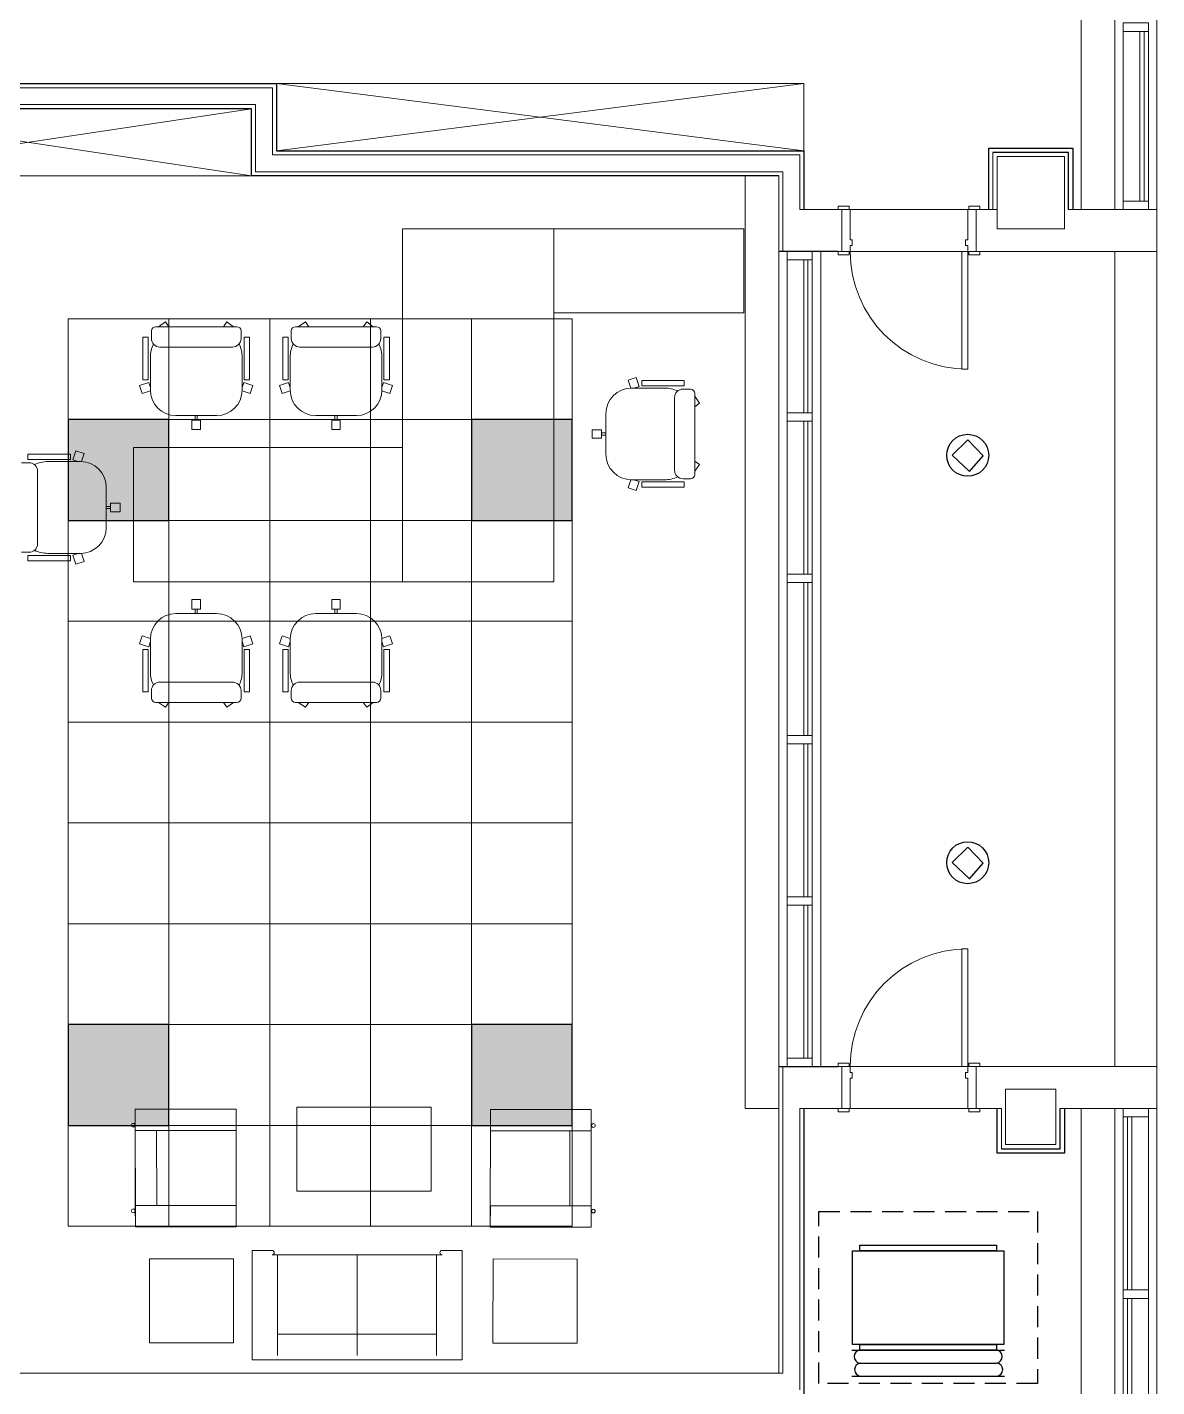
# Model space of a CAD drawing. Header units: millimetres. Extents: x 1722 to 7525, y 2254 to 6279.
# Drawn here: x 6853 to 7525, y 3124 to 3933 of the extents above; entities that cross this region are included whole.
import ezdxf

# ---------------------------------------------------------------- set-up
doc = ezdxf.new("R2010")
doc.units = ezdxf.units.MM
doc.linetypes.add('DASHED2', pattern=[0.375, 0.25, -0.125])
for name, color, linetype in [('-LIGHT', 6, 'Continuous'), ('-SYM', 4, 'Continuous'), ('M-DUCTS', 4, 'Continuous'), ('M-UP', 3, 'Continuous')]:
    doc.layers.add(name, color=color, linetype=linetype)
for name, color, linetype, lineweight in [('A-CLNG', 13, 'Continuous', 9), ('A-CLNG-PATT', 13, 'Continuous', 9), ('A-DOOR', 31, 'Continuous', 9), ('A-DOOR-FRAM', 31, 'Continuous', 18), ('A-GLAZ-CURT', 52, 'Continuous', 9), ('A-GLAZ-CWMG', 51, 'Continuous', 9), ('A-WALL', 113, 'Continuous', 9), ('A-WALL-FNSH', 113, 'Continuous', 30), ('I-FURN', 30, 'Continuous', 9), ('S-COLS', 52, 'Continuous', 9)]:
    doc.layers.add(name, color=color, linetype=linetype, lineweight=lineweight)

# ---------------------------------------------------------------- blocks, each defined once
blk = doc.blocks.new('za-EX-trass door-single panel - 80x210-5157806-08-Fourth Floor Level__18_90')
at = {"layer": 'A-DOOR'}
for p, q in [((-0.42135, 0.148175), (-0.35635, 0.148175)), ((-0.42135, 0.128175), (-0.42135, 0.148175)), ((-0.35635, 0.128175), (-0.42135, 0.128175)), ((-0.35635, 0.148175), (-0.35635, 0.128175)), ((0.35635, 0.148175), (0.42135, 0.148175)), ((0.35635, 0.128175), (0.35635, 0.148175)), ((0.42135, 0.128175), (0.35635, 0.128175)), ((0.42135, 0.148175), (0.42135, 0.128175)), ((-0.42135, -0.121825), (-0.35635, -0.121825)), ((-0.42135, -0.141825), (-0.42135, -0.121825)), ((-0.35635, -0.141825), (-0.42135, -0.141825)), ((-0.35635, -0.121825), (-0.35635, -0.141825)), ((0.315, -0.121825), (0.35, -0.121825)), ((0.315, -0.821825), (0.315, -0.121825)), ((0.35, -0.121825), (0.35, -0.821825)), ((0.35635, -0.121825), (0.42135, -0.121825)), ((0.35635, -0.141825), (0.35635, -0.121825)), ((0.42135, -0.141825), (0.35635, -0.141825)), ((0.42135, -0.121825), (0.42135, -0.141825)), ((0.35, -0.821825), (0.315, -0.821825))]:
    blk.add_line(p, q, dxfattribs=at)
blk.add_arc((0.35, -0.121825), 0.7, 180, 270, dxfattribs=at)
at = {"layer": 'A-DOOR-FRAM'}
for p, q in [((-0.4, 0.128175), (-0.35, 0.128175)), ((-0.4, -0.121825), (-0.4, 0.128175)), ((-0.35, 0.128175), (-0.35, -0.0519)), ((0.35, 0.128175), (0.4, 0.128175)), ((0.35, -0.0519), (0.35, 0.128175)), ((0.4, 0.128175), (0.4, -0.121825)), ((-0.35, -0.0519), (-0.3373, -0.0519)), ((-0.3373, -0.0519), (-0.3373, -0.086825)), ((0.3373, -0.0519), (0.35, -0.0519)), ((0.3373, -0.086825), (0.3373, -0.0519)), ((-0.35, -0.121825), (-0.4, -0.121825)), ((-0.35, -0.086825), (-0.35, -0.121825)), ((-0.3373, -0.086825), (-0.35, -0.086825)), ((0.35, -0.086825), (0.3373, -0.086825)), ((0.35, -0.121825), (0.35, -0.086825)), ((0.4, -0.121825), (0.35, -0.121825))]:
    blk.add_line(p, q, dxfattribs=at)
blk = doc.blocks.new('za-Column bi Cover - se6_300b_330amm-4961029-08-Fourth Floor Level__18_90')
at = {"layer": 'S-COLS', "lineweight": 15}
for p, q in [((-0.15, 0.165), (0.15, 0.165)), ((-0.15, -0.165), (-0.15, 0.165)), ((0.15, 0.165), (0.15, -0.165)), ((0.15, -0.165), (-0.15, -0.165))]:
    blk.add_line(p, q, dxfattribs=at)
blk = doc.blocks.new('za-Column bi Cover - se5_400b_430amm-4961025-08-Fourth Floor Level__18_90')
at = {"layer": 'S-COLS', "lineweight": 15}
for p, q in [((-0.2, 0.215), (0.2, 0.215)), ((-0.2, -0.215), (-0.2, 0.215)), ((0.2, 0.215), (0.2, -0.215)), ((0.2, -0.215), (-0.2, -0.215))]:
    blk.add_line(p, q, dxfattribs=at)
blk = doc.blocks.new('System Panel - Glazed-4624688-08-Fourth Floor Level__18_90')
at = {"layer": 'A-GLAZ-CURT'}
for p, q in [((-0.505, -0.0495), (-0.505, -0.0245)), ((-0.505, -0.0245), (0.505, -0.0245)), ((0.505, -0.0495), (-0.505, -0.0495)), ((0.505, -0.0245), (0.505, -0.0495))]:
    blk.add_line(p, q, dxfattribs=at)
blk = doc.blocks.new('Rectangular Mullion - 50mm x 150mm-4624681-08-Fourth Floor Level__18_90')
at = {"layer": 'A-GLAZ-CWMG'}
for p, q in [((36.5757, -1.6418), (36.5757, -0.6318)), ((36.7257, -1.6418), (36.7257, -0.6318))]:
    blk.add_line(p, q, dxfattribs=at)
blk = doc.blocks.new('Rectangular Mullion - 50mm x 150mm-4624689-08-Fourth Floor Level__18_90')
at = {"layer": 'A-GLAZ-CWMG'}
for p, q in [((-0.05, 0.075), (0, 0.075)), ((-0.05, -0.075), (-0.05, 0.075)), ((0, 0.075), (0, -0.075)), ((0, -0.075), (-0.05, -0.075))]:
    blk.add_line(p, q, dxfattribs=at)
blk = doc.blocks.new('Rectangular Mullion - 50mm x 150mm-4624683-08-Fourth Floor Level__18_90')
at = {"layer": 'A-GLAZ-CWMG'}
for p, q in [((0.025, 0.075), (-0.025, 0.075)), ((-0.025, 0.075), (-0.025, -0.075)), ((0.025, -0.075), (0.025, 0.075)), ((-0.025, -0.075), (0.025, -0.075))]:
    blk.add_line(p, q, dxfattribs=at)
blk = doc.blocks.new('System Panel - Glazed-4624786-08-Fourth Floor Level__18_90')
at = {"layer": 'A-GLAZ-CURT'}
for p, q in [((-0.515, -0.0495), (-0.515, -0.0245)), ((-0.515, -0.0245), (0.515, -0.0245)), ((0.515, -0.0495), (-0.515, -0.0495)), ((0.515, -0.0245), (0.515, -0.0495))]:
    blk.add_line(p, q, dxfattribs=at)
blk = doc.blocks.new('Rectangular Mullion - 50mm x 150mm-4624780-08-Fourth Floor Level__18_90')
at = {"layer": 'A-GLAZ-CWMG'}
for p, q in [((36.5757, -7.0918), (36.5757, -8.1218)), ((36.7257, -7.0918), (36.7257, -8.1218))]:
    blk.add_line(p, q, dxfattribs=at)
blk = doc.blocks.new('Rectangular Mullion - 50mm x 150mm-4624781-08-Fourth Floor Level__18_90')
at = {"layer": 'A-GLAZ-CWMG'}
for p, q in [((36.5757, -8.1718), (36.5757, -9.2018)), ((36.7257, -8.1718), (36.7257, -9.2018))]:
    blk.add_line(p, q, dxfattribs=at)
blk = doc.blocks.new('za-EX-trass door-single panel - 80x210-5058907-08-Fourth Floor Level__18_90')
at = {"layer": 'A-DOOR'}
for p, q in [((0.35, 0.821825), (0.315, 0.821825)), ((0.315, 0.821825), (0.315, 0.121825)), ((0.35, 0.121825), (0.35, 0.821825)), ((-0.35635, 0.141825), (-0.42135, 0.141825)), ((-0.42135, 0.141825), (-0.42135, 0.121825)), ((-0.42135, 0.121825), (-0.35635, 0.121825)), ((-0.35635, 0.121825), (-0.35635, 0.141825)), ((0.315, 0.121825), (0.35, 0.121825)), ((0.42135, 0.141825), (0.35635, 0.141825)), ((0.35635, 0.141825), (0.35635, 0.121825)), ((0.35635, 0.121825), (0.42135, 0.121825)), ((0.42135, 0.121825), (0.42135, 0.141825)), ((-0.35635, -0.128175), (-0.42135, -0.128175)), ((-0.42135, -0.128175), (-0.42135, -0.148175)), ((-0.42135, -0.148175), (-0.35635, -0.148175)), ((-0.35635, -0.148175), (-0.35635, -0.128175)), ((0.42135, -0.128175), (0.35635, -0.128175)), ((0.35635, -0.128175), (0.35635, -0.148175)), ((0.35635, -0.148175), (0.42135, -0.148175)), ((0.42135, -0.148175), (0.42135, -0.128175))]:
    blk.add_line(p, q, dxfattribs=at)
blk.add_arc((0.35, 0.121825), 0.7, 90, 180, dxfattribs=at)
at = {"layer": 'A-DOOR-FRAM'}
for p, q in [((-0.35, 0.121825), (-0.4, 0.121825)), ((-0.4, 0.121825), (-0.4, -0.128175)), ((-0.35, 0.086825), (-0.35, 0.121825)), ((-0.3373, 0.086825), (-0.35, 0.086825)), ((-0.3373, 0.0519), (-0.3373, 0.086825)), ((0.35, 0.086825), (0.3373, 0.086825)), ((0.3373, 0.086825), (0.3373, 0.0519)), ((0.35, 0.121825), (0.35, 0.086825)), ((0.4, 0.121825), (0.35, 0.121825)), ((0.4, -0.128175), (0.4, 0.121825)), ((-0.35, -0.128175), (-0.35, 0.0519)), ((-0.35, 0.0519), (-0.3373, 0.0519)), ((0.3373, 0.0519), (0.35, 0.0519)), ((0.35, 0.0519), (0.35, -0.128175)), ((-0.4, -0.128175), (-0.35, -0.128175)), ((0.35, -0.128175), (0.4, -0.128175))]:
    blk.add_line(p, q, dxfattribs=at)
blk = doc.blocks.new('System Panel - Glazed-4712711-08-Fourth Floor Level__18_90')
at = {"layer": 'A-GLAZ-CURT'}
for p, q in [((-0.455, 0.0245), (-0.455, 0.0495)), ((-0.455, 0.0495), (0.455, 0.0495)), ((0.455, 0.0245), (-0.455, 0.0245)), ((0.455, 0.0495), (0.455, 0.0245))]:
    blk.add_line(p, q, dxfattribs=at)
blk = doc.blocks.new('Rectangular Mullion - 50mm x 150mm-4712559-08-Fourth Floor Level__18_90')
at = {"layer": 'A-GLAZ-CWMG'}
for p, q in [((-15.6743, -6.7418), (-15.6743, -5.8318)), ((-15.5243, -6.7418), (-15.5243, -5.8318))]:
    blk.add_line(p, q, dxfattribs=at)
blk = doc.blocks.new('Rectangular Mullion - 50mm x 150mm-4712311-08-Fourth Floor Level__18_90')
at = {"layer": 'A-GLAZ-CWMG'}
for p, q in [((-15.6743, -5.7818), (-15.6743, -4.8718)), ((-15.5243, -5.7818), (-15.5243, -4.8718))]:
    blk.add_line(p, q, dxfattribs=at)
blk = doc.blocks.new('Rectangular Mullion - 50mm x 150mm-4636069-08-Fourth Floor Level__18_90')
at = {"layer": 'A-GLAZ-CWMG'}
for p, q in [((0, 0.075), (-0.05, 0.075)), ((-0.05, 0.075), (-0.05, -0.075)), ((0, -0.075), (0, 0.075)), ((-0.05, -0.075), (0, -0.075))]:
    blk.add_line(p, q, dxfattribs=at)
blk = doc.blocks.new('Rectangular Mullion - 50mm x 150mm-4622986-08-Fourth Floor Level__18_90')
at = {"layer": 'A-GLAZ-CWMG'}
for p, q in [((-0.05, 0.075), (0, 0.075)), ((-0.05, -0.075), (-0.05, 0.075)), ((0, 0.075), (0, -0.075)), ((0, -0.075), (-0.05, -0.075))]:
    blk.add_line(p, q, dxfattribs=at)
blk = doc.blocks.new('Rectangular Mullion - 50mm x 150mm-4622980-08-Fourth Floor Level__18_90')
at = {"layer": 'A-GLAZ-CWMG'}
for p, q in [((0.025, 0.075), (-0.025, 0.075)), ((-0.025, 0.075), (-0.025, -0.075)), ((0.025, -0.075), (0.025, 0.075)), ((-0.025, -0.075), (0.025, -0.075))]:
    blk.add_line(p, q, dxfattribs=at)
blk = doc.blocks.new('jsdfksdf')
at = {"layer": 'I-FURN'}
for p, q in [((143498.67, 433635.28), (143588.67, 433635.28)), ((143498.67, 433425.28), (143498.67, 433635.28)), ((143701.67, 433635.28), (143588.67, 433635.28)), ((143588.67, 433635.28), (143588.67, 433585.28)), ((143588.67, 433635.28), (143588.67, 433585.28)), ((143701.67, 433635.28), (143588.67, 433635.28)), ((143588.67, 433635.28), (143588.67, 433425.28)), ((143701.67, 433585.28), (143701.67, 433635.28)), ((143701.67, 433585.28), (143701.67, 433635.28)), ((143357.64, 433579.93), (143353.42, 433577.09)), ((143359.7, 433577.09), (143357.64, 433579.93)), ((143392.11, 433577.09), (143394.17, 433579.93)), ((143394.17, 433579.93), (143398.07, 433577.09)), ((143440.84, 433579.93), (143436.62, 433577.09)), ((143442.9, 433577.09), (143440.84, 433579.93)), ((143475.31, 433577.09), (143477.37, 433579.93)), ((143477.37, 433579.93), (143481.27, 433577.09)), ((143588.67, 433585.28), (143701.67, 433585.28)), ((143588.67, 433585.28), (143701.67, 433585.28)), ((143344.16, 433570.79), (143347.35, 433570.79)), ((143344.16, 433545.53), (143344.16, 433570.79)), ((143347.35, 433545.53), (143347.35, 433570.79)), ((143349.26, 433574.57), (143349.26, 433570.06)), ((143351.78, 433577.09), (143400.03, 433577.09)), ((143402.55, 433574.57), (143402.55, 433570.06)), ((143404.42, 433545.53), (143404.42, 433570.79)), ((143407.66, 433570.79), (143404.42, 433570.79)), ((143407.66, 433545.53), (143407.66, 433570.79)), ((143427.35, 433570.79), (143430.54, 433570.79)), ((143427.35, 433545.53), (143427.35, 433570.79)), ((143430.54, 433545.53), (143430.54, 433570.79)), ((143432.46, 433574.57), (143432.46, 433570.06)), ((143434.98, 433577.09), (143483.23, 433577.09)), ((143485.75, 433574.57), (143485.75, 433570.06)), ((143487.62, 433545.53), (143487.62, 433570.79)), ((143490.85, 433570.79), (143487.62, 433570.79)), ((143490.85, 433545.53), (143490.85, 433570.79)), ((143354.33, 433564.99), (143397.48, 433564.99)), ((143437.52, 433564.99), (143480.68, 433564.99)), ((143348.6, 433539.41), (143348.6, 433558.99)), ((143403.21, 433539.41), (143403.21, 433558.99)), ((143431.8, 433539.41), (143431.8, 433558.99)), ((143486.41, 433539.41), (143486.41, 433558.99)), ((143637.7, 433546.95), (143632.87, 433545.38)), ((143637.7, 433546.95), (143639.44, 433541.59)), ((143342.24, 433542.2), (143347.61, 433543.95)), ((143342.24, 433542.2), (143343.81, 433537.37)), ((143343.81, 433537.37), (143348.61, 433538.93)), ((143344.16, 433545.53), (143347.35, 433545.53)), ((143347.61, 433543.95), (143348.6, 433540.89)), ((143403.2, 433538.93), (143408, 433537.37)), ((143404.2, 433543.95), (143403.21, 433540.89)), ((143409.57, 433542.2), (143404.2, 433543.95)), ((143407.66, 433545.53), (143404.42, 433545.53)), ((143408, 433537.37), (143409.57, 433542.2)), ((143425.44, 433542.2), (143430.8, 433543.95)), ((143425.44, 433542.2), (143427.01, 433537.37)), ((143427.01, 433537.37), (143431.81, 433538.93)), ((143427.35, 433545.53), (143430.54, 433545.53)), ((143430.8, 433543.95), (143431.8, 433540.89)), ((143486.4, 433538.93), (143491.2, 433537.37)), ((143487.4, 433543.95), (143486.41, 433540.89)), ((143492.77, 433542.2), (143487.4, 433543.95)), ((143490.85, 433545.53), (143487.62, 433545.53)), ((143491.2, 433537.37), (143492.77, 433542.2)), ((143632.87, 433545.38), (143634.43, 433540.58)), ((143634.91, 433540.59), (143654.49, 433540.59)), ((143639.44, 433541.59), (143636.38, 433540.59)), ((143641.03, 433545.04), (143666.29, 433545.04)), ((143641.03, 433545.04), (143641.03, 433541.85)), ((143641.03, 433541.85), (143666.29, 433541.85)), ((143670.07, 433539.94), (143665.56, 433539.94)), ((143666.29, 433545.04), (143666.29, 433541.85)), ((143660.49, 433534.87), (143660.49, 433491.71)), ((143672.59, 433537.41), (143672.59, 433489.16)), ((143675.43, 433531.55), (143672.59, 433535.77)), ((143672.59, 433529.49), (143675.43, 433531.55)), ((143363.84, 433524.17), (143387.97, 433524.17)), ((143375.27, 433524.17), (143376.54, 433524.17)), ((143375.27, 433521.54), (143375.27, 433524.17)), ((143376.54, 433521.54), (143376.54, 433524.17)), ((143447.04, 433524.17), (143471.17, 433524.17)), ((143458.47, 433524.17), (143459.74, 433524.17)), ((143458.47, 433521.54), (143458.47, 433524.17)), ((143459.74, 433521.54), (143459.74, 433524.17)), ((143619.67, 433525.35), (143619.67, 433501.22)), ((143373.37, 433521.54), (143378.45, 433521.54)), ((143373.37, 433515.9), (143373.37, 433521.54)), ((143373.37, 433515.9), (143378.45, 433515.9)), ((143375.27, 433521.54), (143376.54, 433521.54)), ((143378.45, 433515.9), (143378.45, 433521.54)), ((143456.56, 433521.54), (143461.64, 433521.54)), ((143456.56, 433515.9), (143456.56, 433521.54)), ((143456.56, 433515.9), (143461.64, 433515.9)), ((143458.47, 433521.54), (143459.74, 433521.54)), ((143461.64, 433515.9), (143461.64, 433521.54)), ((143611.4, 433515.83), (143617.04, 433515.83)), ((143611.4, 433515.83), (143611.4, 433510.75)), ((143617.04, 433515.83), (143617.04, 433510.75)), ((143611.4, 433510.75), (143617.04, 433510.75)), ((143617.04, 433513.92), (143619.67, 433513.92)), ((143617.04, 433513.92), (143617.04, 433512.65)), ((143617.04, 433512.65), (143619.67, 433512.65)), ((143619.67, 433513.92), (143619.67, 433512.65)), ((143275.73, 433501.28), (143275.73, 433498.04)), ((143301, 433501.28), (143275.73, 433501.28)), ((143301, 433498.04), (143275.73, 433498.04)), ((143301, 433501.28), (143301, 433498.04)), ((143304.32, 433503.19), (143302.58, 433497.82)), ((143309.15, 433501.62), (143304.32, 433503.19)), ((143307.59, 433496.82), (143309.15, 433501.62)), ((143498.67, 433505.29), (143338.67, 433505.29)), ((143338.67, 433505.29), (143338.67, 433425.29)), ((143498.67, 433425.29), (143498.67, 433505.29)), ((143271.95, 433496.17), (143276.46, 433496.17)), ((143281.53, 433447.95), (143281.53, 433491.1)), ((143307.11, 433496.83), (143287.54, 433496.83)), ((143302.58, 433497.82), (143305.64, 433496.83)), ((143672.59, 433497.08), (143675.43, 433495.02)), ((143675.43, 433495.02), (143672.59, 433491.12)), ((143634.43, 433485.99), (143632.87, 433481.19)), ((143634.91, 433485.98), (143654.49, 433485.98)), ((143639.44, 433484.99), (143636.38, 433485.98)), ((143637.7, 433479.62), (143639.44, 433484.99)), ((143641.03, 433484.77), (143666.29, 433484.77)), ((143641.03, 433481.54), (143641.03, 433484.77)), ((143670.07, 433486.64), (143665.56, 433486.64)), ((143666.29, 433481.54), (143666.29, 433484.77)), ((143322.35, 433457.46), (143322.35, 433481.59)), ((143632.87, 433481.19), (143637.7, 433479.62)), ((143641.03, 433481.54), (143666.29, 433481.54)), ((143324.98, 433470.16), (143322.35, 433470.16)), ((143322.35, 433468.89), (143322.35, 433470.16)), ((143324.98, 433468.89), (143322.35, 433468.89)), ((143330.62, 433472.07), (143324.98, 433472.07)), ((143324.98, 433466.99), (143324.98, 433472.07)), ((143324.98, 433468.89), (143324.98, 433470.16)), ((143330.62, 433466.99), (143324.98, 433466.99)), ((143330.62, 433466.99), (143330.62, 433472.07)), ((143271.95, 433442.88), (143276.46, 433442.88)), ((143307.11, 433442.22), (143287.54, 433442.22)), ((143302.58, 433441.23), (143305.64, 433442.22)), ((143309.15, 433437.43), (143307.59, 433442.23)), ((143301, 433440.97), (143275.73, 433440.97)), ((143275.73, 433437.78), (143275.73, 433440.97)), ((143301, 433437.78), (143275.73, 433437.78)), ((143301, 433437.78), (143301, 433440.97)), ((143304.32, 433435.86), (143302.58, 433441.23)), ((143304.32, 433435.86), (143309.15, 433437.43)), ((143338.67, 433425.29), (143498.67, 433425.29)), ((143588.67, 433425.28), (143498.67, 433425.28)), ((143373.37, 433414.67), (143373.37, 433409.03)), ((143373.37, 433414.67), (143378.45, 433414.67)), ((143373.37, 433409.03), (143378.45, 433409.03)), ((143375.27, 433409.03), (143375.27, 433406.4)), ((143375.27, 433409.03), (143376.54, 433409.03)), ((143376.54, 433409.03), (143376.54, 433406.4)), ((143378.45, 433414.67), (143378.45, 433409.03)), ((143456.56, 433414.67), (143456.56, 433409.03)), ((143456.56, 433414.67), (143461.64, 433414.67)), ((143456.56, 433409.03), (143461.64, 433409.03)), ((143458.47, 433409.03), (143458.47, 433406.4)), ((143458.47, 433409.03), (143459.74, 433409.03)), ((143459.74, 433409.03), (143459.74, 433406.4)), ((143461.64, 433414.67), (143461.64, 433409.03)), ((143363.84, 433406.4), (143387.97, 433406.4)), ((143375.27, 433406.4), (143376.54, 433406.4)), ((143447.04, 433406.4), (143471.17, 433406.4)), ((143458.47, 433406.4), (143459.74, 433406.4)), ((143342.24, 433388.37), (143343.81, 433393.2)), ((143343.81, 433393.2), (143348.61, 433391.64)), ((143403.2, 433391.64), (143408, 433393.2)), ((143408, 433393.2), (143409.57, 433388.37)), ((143425.44, 433388.37), (143427.01, 433393.2)), ((143427.01, 433393.2), (143431.81, 433391.64)), ((143486.4, 433391.64), (143491.2, 433393.2)), ((143491.2, 433393.2), (143492.77, 433388.37)), ((143342.24, 433388.37), (143347.61, 433386.63)), ((143344.16, 433385.05), (143344.16, 433359.78)), ((143344.16, 433385.05), (143347.35, 433385.05)), ((143347.35, 433385.05), (143347.35, 433359.78)), ((143347.61, 433386.63), (143348.6, 433389.69)), ((143348.6, 433391.16), (143348.6, 433371.59)), ((143403.21, 433391.16), (143403.21, 433371.59)), ((143404.2, 433386.63), (143403.21, 433389.69)), ((143409.57, 433388.37), (143404.2, 433386.63)), ((143404.42, 433385.05), (143404.42, 433359.78)), ((143407.66, 433385.05), (143404.42, 433385.05)), ((143407.66, 433385.05), (143407.66, 433359.78)), ((143425.44, 433388.37), (143430.8, 433386.63)), ((143427.35, 433385.05), (143427.35, 433359.78)), ((143427.35, 433385.05), (143430.54, 433385.05)), ((143430.54, 433385.05), (143430.54, 433359.78)), ((143430.8, 433386.63), (143431.8, 433389.69)), ((143431.8, 433391.16), (143431.8, 433371.59)), ((143486.41, 433391.16), (143486.41, 433371.59)), ((143487.4, 433386.63), (143486.41, 433389.69)), ((143492.77, 433388.37), (143487.4, 433386.63)), ((143487.62, 433385.05), (143487.62, 433359.78)), ((143490.85, 433385.05), (143487.62, 433385.05)), ((143490.85, 433385.05), (143490.85, 433359.78)), ((143349.26, 433356), (143349.26, 433360.51)), ((143354.33, 433365.58), (143397.48, 433365.58)), ((143402.55, 433356), (143402.55, 433360.51)), ((143432.46, 433356), (143432.46, 433360.51)), ((143437.52, 433365.58), (143480.68, 433365.58)), ((143485.75, 433356), (143485.75, 433360.51)), ((143344.16, 433359.78), (143347.35, 433359.78)), ((143351.78, 433353.48), (143400.03, 433353.48)), ((143357.64, 433350.64), (143353.42, 433353.48)), ((143359.7, 433353.48), (143357.64, 433350.64)), ((143392.11, 433353.48), (143394.17, 433350.64)), ((143394.17, 433350.64), (143398.07, 433353.48)), ((143407.66, 433359.78), (143404.42, 433359.78)), ((143427.35, 433359.78), (143430.54, 433359.78)), ((143434.98, 433353.48), (143483.23, 433353.48)), ((143440.84, 433350.64), (143436.62, 433353.48)), ((143442.9, 433353.48), (143440.84, 433350.64)), ((143475.31, 433353.48), (143477.37, 433350.64)), ((143477.37, 433350.64), (143481.27, 433353.48)), ((143490.85, 433359.78), (143487.62, 433359.78)), ((143339.62, 433111.42), (143399.62, 433111.47)), ((143339.62, 433111.42), (143399.62, 433111.47)), ((143339.62, 433111.42), (143339.63, 433098.72)), ((143339.62, 433111.42), (143339.68, 433041.42)), ((143399.62, 433111.47), (143399.63, 433098.77)), ((143399.62, 433111.47), (143399.68, 433041.47)), ((143515.7, 433112.64), (143435.7, 433112.57)), ((143435.7, 433112.57), (143515.7, 433112.64)), ((143435.7, 433112.57), (143435.75, 433062.57)), ((143435.75, 433062.57), (143435.7, 433112.57)), ((143515.75, 433062.64), (143515.7, 433112.64)), ((143515.7, 433112.64), (143515.75, 433062.64)), ((143550.96, 433111.3), (143550.9, 433041.3)), ((143550.96, 433111.3), (143550.95, 433098.6)), ((143610.96, 433111.25), (143550.96, 433111.3)), ((143610.96, 433111.25), (143550.96, 433111.3)), ((143610.96, 433111.25), (143610.9, 433041.25)), ((143610.96, 433111.25), (143610.95, 433098.55)), ((143339.63, 433098.72), (143399.63, 433098.77)), ((143339.63, 433098.72), (143352.33, 433098.73)), ((143339.63, 433098.72), (143339.67, 433054.12)), ((143352.33, 433098.73), (143352.37, 433054.13)), ((143610.95, 433098.55), (143550.95, 433098.6)), ((143598.25, 433098.56), (143598.21, 433053.96)), ((143610.95, 433098.55), (143598.25, 433098.56)), ((143610.95, 433098.55), (143610.91, 433053.95)), ((143435.75, 433062.57), (143515.75, 433062.64)), ((143515.75, 433062.64), (143435.75, 433062.57)), ((143339.67, 433054.12), (143399.67, 433054.17)), ((143339.67, 433054.12), (143352.37, 433054.13)), ((143339.68, 433041.42), (143339.67, 433054.12)), ((143399.68, 433041.47), (143399.67, 433054.17)), ((143550.9, 433041.3), (143550.91, 433054)), ((143610.91, 433053.95), (143550.91, 433054)), ((143610.91, 433053.95), (143598.21, 433053.96)), ((143610.9, 433041.25), (143610.91, 433053.95)), ((143339.68, 433041.42), (143399.68, 433041.47)), ((143339.68, 433041.42), (143399.68, 433041.47)), ((143610.9, 433041.25), (143550.9, 433041.3)), ((143610.9, 433041.25), (143550.9, 433041.3)), ((143348.05, 433022.43), (143398.05, 433022.47)), ((143398.05, 433022.47), (143348.05, 433022.43)), ((143348.09, 432972.43), (143348.05, 433022.43)), ((143348.05, 433022.43), (143348.09, 432972.43)), ((143398.05, 433022.47), (143398.09, 432972.47)), ((143398.09, 432972.47), (143398.05, 433022.47)), ((143421.07, 433027.35), (143409.12, 433027.35)), ((143409.12, 433027.35), (143409.12, 432962.35)), ((143522.17, 433024.85), (143421.07, 433024.85)), ((143424.32, 432964.85), (143424.32, 433024.85)), ((143471.62, 432964.85), (143471.62, 433024.85)), ((143518.92, 432964.85), (143518.92, 433024.85)), ((143534.12, 433027.35), (143522.17, 433027.35)), ((143534.12, 432962.35), (143534.12, 433027.35)), ((143552.53, 433022.29), (143552.48, 432972.29)), ((143552.48, 432972.29), (143552.53, 433022.29)), ((143602.53, 433022.25), (143552.53, 433022.29)), ((143552.53, 433022.29), (143602.53, 433022.25)), ((143602.48, 432972.25), (143602.53, 433022.25)), ((143602.53, 433022.25), (143602.48, 432972.25)), ((143398.09, 432972.47), (143348.09, 432972.43)), ((143348.09, 432972.43), (143398.09, 432972.47)), ((143424.32, 432964.85), (143424.32, 432977.55)), ((143518.92, 432977.55), (143424.32, 432977.55)), ((143518.92, 432964.85), (143518.92, 432977.55)), ((143552.48, 432972.29), (143602.48, 432972.25)), ((143602.48, 432972.25), (143552.48, 432972.29)), ((143409.12, 432962.35), (143534.12, 432962.35))]:
    blk.add_line(p, q, dxfattribs=at)
for centre, radius, start, end in [((143351.78, 433574.57), 2.52, 90, 180), ((143400.03, 433574.57), 2.52, 0, 90), ((143434.98, 433574.57), 2.52, 90, 180), ((143483.23, 433574.57), 2.52, 0, 90), ((143366.38, 433558.99), 17.78, 153.83416, 180), ((143354.33, 433570.06), 5.07, 180, 270), ((143397.48, 433570.06), 5.07, 270, 0), ((143385.43, 433558.99), 17.78, 0, 26.1684), ((143449.58, 433558.99), 17.78, 153.83416, 180), ((143437.52, 433570.06), 5.07, 180, 270), ((143480.68, 433570.06), 5.07, 270, 0), ((143468.63, 433558.99), 17.78, 0, 26.1684), ((143363.84, 433539.41), 15.24, 180, 270), ((143387.97, 433539.41), 15.24, 270, 0), ((143447.04, 433539.41), 15.24, 180, 270), ((143471.17, 433539.41), 15.24, 270, 0), ((143634.91, 433525.35), 15.24, 90, 180), ((143654.49, 433522.81), 17.78, 63.83416, 90), ((143665.56, 433534.87), 5.07, 90, 180), ((143670.07, 433537.41), 2.52, 0, 90), ((143634.91, 433501.22), 15.24, 180, 270), ((143276.46, 433491.1), 5.07, 0, 90), ((143287.54, 433479.05), 17.78, 90, 116.1684), ((143307.11, 433481.59), 15.24, 0, 90), ((143665.56, 433491.71), 5.07, 180, 270), ((143654.49, 433503.76), 17.78, 270, 296.1684), ((143670.07, 433489.16), 2.52, 270, 0), ((143307.11, 433457.46), 15.24, 270, 0), ((143276.46, 433447.95), 5.07, 270, 0), ((143287.54, 433460), 17.78, 243.83416, 270), ((143363.84, 433391.16), 15.24, 90, 180), ((143387.97, 433391.16), 15.24, 0, 90), ((143447.04, 433391.16), 15.24, 90, 180), ((143471.17, 433391.16), 15.24, 0, 90), ((143366.38, 433371.59), 17.78, 180, 206.16584), ((143385.43, 433371.59), 17.78, 333.8316, 0), ((143449.58, 433371.59), 17.78, 180, 206.16584), ((143468.63, 433371.59), 17.78, 333.8316, 0), ((143354.33, 433360.51), 5.07, 90, 180), ((143397.48, 433360.51), 5.07, 0, 90), ((143437.52, 433360.51), 5.07, 90, 180), ((143480.68, 433360.51), 5.07, 0, 90), ((143351.78, 433356), 2.52, 180, 270), ((143400.03, 433356), 2.52, 270, 0), ((143434.98, 433356), 2.52, 180, 270), ((143483.23, 433356), 2.52, 270, 0), ((143338.36, 433101.9), 1.11, 90.04778, 270.04778), ((143338.36, 433101.9), 1.11, 270.04778, 90.04778), ((143612.22, 433101.72), 1.11, 89.95222, 269.95222), ((143612.22, 433101.72), 1.11, 269.95222, 89.95222), ((143338.4, 433050.95), 1.11, 90.04778, 270.04778), ((143338.4, 433050.95), 1.11, 270.04778, 90.04778), ((143612.18, 433050.77), 1.11, 89.95222, 269.95222), ((143612.18, 433050.77), 1.11, 269.95222, 89.95222), ((143421.07, 433026.1), 1.25, 270, 90), ((143522.17, 433026.1), 1.25, 90, 270)]:
    blk.add_arc(centre, radius, start, end, dxfattribs=at)
blk = doc.blocks.new('leee')
at = {"layer": '-LIGHT', "color": 2}
blk.add_lwpolyline([(0.96, -9.63), (9.27, -0.26), (0.04, 9.25), (-9.25, 0.1)], close=True, dxfattribs=at)
at = {"layer": '-SYM'}
blk.add_circle((0, 0), 12.5, dxfattribs=at)
blk = doc.blocks.new('*U138')
at = {"layer": '-LIGHT'}
h = blk.add_hatch(color=256, dxfattribs=at)
h.set_gradient(color1=(250, 230, 5), color2=(251, 249, 157), tint=1, name='SPHERICAL')
h.paths.add_polyline_path([(-30, -30), (30, -30), (30, 30), (-30, 30)])
at = {"layer": '-SYM', "color": 4}
blk.add_lwpolyline([(-30, -30), (30, -30), (30, 30), (-30, 30)], close=True, dxfattribs=at)
blk = doc.blocks.new('A$C6E631D91')
at = {"layer": 'M-DUCTS', "color": 244, "linetype": 'DASHED2', "ltscale": 500, "true_color": 0x991b1e, "elevation": 0}
blk.add_lwpolyline([(-1410.1, -18752.5), (-1410.1, -17728.8), (-110.1, -17728.8), (-110.1, -18752.5)], close=True, dxfattribs=at)
at = {"layer": 'M-UP', "color": 244, "true_color": 0x991b1e}
for p, q in [((-1210.1, -18519.6), (-1210.1, -17961.8)), ((-1210.1, -17961.8, 0), (-310.1, -17961.8, 0)), ((-310.1, -17961.8, 0), (-310.1, -18519.6, 0)), ((-310.1, -18519.6, 0), (-1210.1, -18519.6)), ((-1214.5, -18552.5, 0), (-305.7, -18552.5, 0)), ((-1166.5, -18630.5, 0), (-353.7, -18630.5, 0)), ((-1215.1, -18708, 0), (-306.3, -18708, 0))]:
    blk.add_line(p, q, dxfattribs=at)
at = {"layer": 'M-UP', "color": 244, "true_color": 0x991b1e, "elevation": 0}
for points in [[(-1166.5, -17928.8), (-353.7, -17928.8), (-353.7, -17961.8), (-1166.5, -17961.8)], [(-1166.5, -18519.6), (-353.7, -18519.6), (-353.7, -18552.5), (-1166.5, -18552.5)]]:
    blk.add_lwpolyline(points, close=True, dxfattribs=at)
at = {"layer": 'M-UP', "color": 244, "true_color": 0x991b1e}
for centre, start, end in [((-1161.3, -18591.5, 0), 97.50004, 262.49996), ((-358.8, -18591.5, 0), 277.50004, 82.49996), ((-1158.8, -18669.1, 0), 97.50004, 262.49996), ((-356.3, -18669.1, 0), 277.50004, 82.49996)]:
    blk.add_arc(centre, 39.3, start, end, dxfattribs=at)
blk = doc.blocks.new('KJDKSFSF')
at = {"layer": 'I-FURN'}
for p, q in [((109675.7, -941.8), (106538.2, -941.8)), ((106538.2, -941.8), (106538.2, -1341.8)), ((109675.7, -941.8), (106538.2, -1341.8)), ((109675.7, -1341.8), (106538.2, -941.8)), ((106538.2, -1341.8), (106538.2, -941.8)), ((106538.2, -941.8), (109675.7, -941.8)), ((109675.7, -1341.8), (109675.7, -941.8)), ((109675.7, -941.8), (109675.7, -1341.8)), ((106388.2, -1091.8), (103725.7, -1091.8)), ((103725.7, -1491.8), (106388.2, -1091.8)), ((103725.7, -1091.8), (106388.2, -1491.8)), ((103725.7, -1091.8), (106388.2, -1091.8)), ((106388.2, -1491.8), (106388.2, -1091.8)), ((106388.2, -1091.8), (106388.2, -1491.8)), ((106538.2, -1341.8), (109675.7, -1341.8)), ((109675.7, -1341.8), (106538.2, -1341.8)), ((103725.7, -1491.8), (106388.2, -1491.8)), ((106388.2, -1491.8), (103725.7, -1491.8))]:
    blk.add_line(p, q, dxfattribs=at)

msp = doc.modelspace()

# ---------------------------------------------------------------- linework, layer by layer
at = {"layer": 'A-CLNG'}
for p, q in [((7480.3, 4457.9), (7480.3, 3824.4)), ((7280.3, 3844.4), (7280.3, 3289.4)), ((7300.3, 3844.4), (7300.3, 3131.9)), ((7177.5, 3759.4), (6877.5, 3759.4)), ((6877.5, 3759.4), (6877.5, 3219.4)), ((7177.5, 3219.4), (7177.5, 3759.4)), ((7280.3, 3289.4), (7300.3, 3289.4)), ((7480.3, 3289.4), (7480.3, 2508.4)), ((6877.5, 3219.4), (7177.5, 3219.4))]:
    msp.add_line(p, q, dxfattribs=at)
at = {"layer": 'A-CLNG-PATT', "color": 244, "true_color": 0x991b1e}
for p, q in [((6877.5, 3759.38), (7177.5, 3759.38)), ((6877.52, 3219.4), (6877.52, 3759.4)), ((6937.52, 3219.4), (6937.52, 3759.4)), ((6997.52, 3219.4), (6997.52, 3759.4)), ((7057.52, 3219.4), (7057.52, 3759.4)), ((7117.52, 3219.4), (7117.52, 3759.4)), ((6877.5, 3699.38), (7177.5, 3699.38)), ((6877.5, 3639.38), (7177.5, 3639.38)), ((6877.5, 3579.38), (7177.5, 3579.38)), ((6877.5, 3519.38), (7177.5, 3519.38)), ((6877.5, 3459.38), (7177.5, 3459.38)), ((6877.5, 3399.38), (7177.5, 3399.38)), ((6877.5, 3339.38), (7177.5, 3339.38)), ((6877.5, 3279.38), (7177.5, 3279.38))]:
    msp.add_line(p, q, dxfattribs=at)
at = {"layer": 'A-WALL'}
for p, q in [((7500.3, 4946.07), (7500.3, 3824.4)), ((7412.8, 3824.4), (7342.8, 3824.4)), ((7325.3, 3314.4), (7325.3, 3799.4)), ((7342.8, 3799.4), (7409.3, 3799.4)), ((7500.3, 3799.4), (7500.3, 3314.4)), ((7409.3, 3314.4), (7342.8, 3314.4)), ((7342.8, 3289.4), (7412.8, 3289.4))]:
    msp.add_line(p, q, dxfattribs=at)
at = {"layer": 'A-WALL', "color": 7, "lineweight": 15}
for p, q in [((7525.3, 4946.07), (7525.3, 2455.98)), ((6717.8, 3896.9), (6999.05, 3896.9)), ((6999.05, 3896.9), (6999.05, 3856.9)), ((6989.05, 3886.9), (6717.8, 3886.9)), ((6989.05, 3846.9), (6989.05, 3886.9)), ((6999.05, 3856.9), (7312.8, 3856.9)), ((7312.8, 3856.9), (7312.8, 3824.4)), ((7427.8, 3824.4), (7427.8, 3858.4)), ((7302.8, 3846.9), (6989.05, 3846.9)), ((7302.8, 3799.4), (7302.8, 3846.9)), ((7312.8, 3824.4), (7335.66, 3824.4)), ((7419.93, 3824.4), (7430.3, 3824.4)), ((7472.8, 3824.4), (7525.3, 3824.4)), ((7525.3, 3799.4), (7419.93, 3799.4)), ((7302.8, 3131.9), (7302.8, 3314.4)), ((7419.93, 3314.4), (7525.3, 3314.4)), ((7312.8, 3121.9), (7312.8, 3289.4)), ((7335.66, 3289.4), (7312.8, 3289.4)), ((7432.8, 3289.4), (7419.93, 3289.4)), ((7432.8, 3265.4), (7432.8, 3289.4)), ((7525.3, 3289.4), (7467.8, 3289.4)), ((7500.3, 2455.98), (7500.3, 3289.4)), ((6717.8, 3131.9), (7302.8, 3131.9))]:
    msp.add_line(p, q, dxfattribs=at)
at = {"layer": 'A-WALL-FNSH'}
for p, q in [((6720.3, 3899.4), (7001.55, 3899.4)), ((7001.55, 3899.4), (7001.55, 3859.4)), ((6986.55, 3884.4), (6720.3, 3884.4)), ((6986.55, 3844.4), (6986.55, 3884.4)), ((7425.3, 3824.4), (7425.3, 3860.9)), ((7425.3, 3860.9), (7475.3, 3860.9)), ((7475.3, 3860.9), (7475.3, 3824.4)), ((7001.55, 3859.4), (7315.3, 3859.4)), ((7315.3, 3859.4), (7315.3, 3824.4)), ((7472.8, 3858.4), (7427.8, 3858.4)), ((7472.8, 3824.4), (7472.8, 3858.4)), ((7300.3, 3844.4), (6986.55, 3844.4)), ((7335.66, 3799.4), (7300.3, 3799.4)), ((7300.3, 3314.4), (7335.66, 3314.4)), ((7315.3, 3289.4), (7315.3, 3119.4)), ((7430.3, 3262.9), (7430.3, 3289.4)), ((7467.8, 3265.4), (7467.8, 3289.4)), ((7470.3, 3289.4), (7470.3, 3262.9)), ((7470.3, 3262.9), (7430.3, 3262.9)), ((7432.8, 3265.4), (7467.8, 3265.4))]:
    msp.add_line(p, q, dxfattribs=at)

# ---------------------------------------------------------------- block references
at = {"layer": '-LIGHT'}
for name, p in [('*U138', (6907.52, 3669.38)), ('*U138', (7147.5, 3669.38)), ('leee', (7412.8, 3678.15)), ('leee', (7412.8, 3435.65)), ('*U138', (6907.52, 3309.38)), ('*U138', (7147.5, 3309.38))]:
    msp.add_blockref(name, p, dxfattribs=at)
at = {"layer": 'A-CLNG-PATT', "xscale": 0.1, "yscale": 0.1, "zscale": 0.1}
msp.add_blockref('A$C6E631D91', (7465.3, 5000.9), dxfattribs=at)
at = {"layer": 'A-DOOR', "xscale": 100, "yscale": 100, "zscale": 100}
for name, p in [('za-EX-trass door-single panel - 80x210-5157806-08-Fourth Floor Level__18_90', (7377.8, 3811.58)), ('za-EX-trass door-single panel - 80x210-5058907-08-Fourth Floor Level__18_90', (7377.8, 3302.22))]:
    msp.add_blockref(name, p, dxfattribs=at)
at = {"layer": 'A-GLAZ-CURT', "xscale": 100, "yscale": 100, "zscale": 100}
for name, p, rotation in [('System Panel - Glazed-4624688-08-Fourth Floor Level__18_90', (7512.8, 3879.9), 90.00000000000006), ('System Panel - Glazed-4712711-08-Fourth Floor Level__18_90', (7312.8, 3748.9), 269.9999999999999), ('System Panel - Glazed-4712711-08-Fourth Floor Level__18_90', (7312.8, 3652.9), 269.9999999999999), ('System Panel - Glazed-4712711-08-Fourth Floor Level__18_90', (7312.8, 3556.9), 269.9999999999999), ('System Panel - Glazed-4712711-08-Fourth Floor Level__18_90', (7312.8, 3460.9), 269.9999999999999), ('System Panel - Glazed-4712711-08-Fourth Floor Level__18_90', (7312.8, 3364.9), 269.9999999999999), ('System Panel - Glazed-4624786-08-Fourth Floor Level__18_90', (7512.8, 3232.9), 270.0000000000001), ('System Panel - Glazed-4624786-08-Fourth Floor Level__18_90', (7512.8, 3124.9), 270.0000000000001)]:
    msp.add_blockref(name, p, dxfattribs=dict(at, rotation=rotation))
at = {"layer": 'A-GLAZ-CWMG', "extrusion": (0, 0, -1), "xscale": 100, "yscale": 100, "zscale": 100}
for name, p, rotation in [('Rectangular Mullion - 50mm x 150mm-4624683-08-Fourth Floor Level__18_90', (-7512.8, 3932.9), 89.99999999999991), ('Rectangular Mullion - 50mm x 150mm-4622980-08-Fourth Floor Level__18_90', (-7312.8, 3700.9), 270.0000000000001), ('Rectangular Mullion - 50mm x 150mm-4622980-08-Fourth Floor Level__18_90', (-7312.8, 3604.9), 270.0000000000001), ('Rectangular Mullion - 50mm x 150mm-4622980-08-Fourth Floor Level__18_90', (-7312.8, 3508.9), 270.0000000000001), ('Rectangular Mullion - 50mm x 150mm-4622980-08-Fourth Floor Level__18_90', (-7312.8, 3412.9), 270.0000000000001), ('Rectangular Mullion - 50mm x 150mm-4636069-08-Fourth Floor Level__18_90', (-7312.8, 3314.4), 270.0000000000001), ('Rectangular Mullion - 50mm x 150mm-4624683-08-Fourth Floor Level__18_90', (-7512.8, 3178.9), 269.9999999999999)]:
    msp.add_blockref(name, p, dxfattribs=dict(at, rotation=rotation))
at = {"layer": 'A-GLAZ-CWMG', "xscale": 100, "yscale": 100, "zscale": 100}
for name in ['Rectangular Mullion - 50mm x 150mm-4624681-08-Fourth Floor Level__18_90', 'Rectangular Mullion - 50mm x 150mm-4624780-08-Fourth Floor Level__18_90', 'Rectangular Mullion - 50mm x 150mm-4624781-08-Fourth Floor Level__18_90']:
    msp.add_blockref(name, (3847.72, 3993.58), dxfattribs=at)
for name, p, rotation in [('Rectangular Mullion - 50mm x 150mm-4624689-08-Fourth Floor Level__18_90', (7512.8, 3824.4), 270.0000000000001), ('Rectangular Mullion - 50mm x 150mm-4622986-08-Fourth Floor Level__18_90', (7312.8, 3799.4), 89.99999999999991), ('Rectangular Mullion - 50mm x 150mm-4712559-08-Fourth Floor Level__18_90', (5752.87, 3120.23), 180), ('Rectangular Mullion - 50mm x 150mm-4712311-08-Fourth Floor Level__18_90', (5752.87, 3120.23), 180), ('Rectangular Mullion - 50mm x 150mm-4712311-08-Fourth Floor Level__18_90', (5752.87, 3024.23), 180), ('Rectangular Mullion - 50mm x 150mm-4712311-08-Fourth Floor Level__18_90', (5752.87, 2928.23), 180), ('Rectangular Mullion - 50mm x 150mm-4712311-08-Fourth Floor Level__18_90', (5752.87, 2832.23), 180), ('Rectangular Mullion - 50mm x 150mm-4624689-08-Fourth Floor Level__18_90', (7512.8, 3289.4), 90.00000000000007)]:
    msp.add_blockref(name, p, dxfattribs=dict(at, rotation=rotation))
at = {"layer": 'I-FURN'}
msp.add_blockref('jsdfksdf', (-136422.17, -429822.45), dxfattribs=at)
at = {"layer": 'I-FURN', "xscale": 0.1, "yscale": 0.1, "zscale": 0.1}
msp.add_blockref('KJDKSFSF', (-3652.28, 3993.58), dxfattribs=at)
at = {"layer": 'S-COLS', "xscale": 100, "yscale": 100, "zscale": 100}
for name, p in [('za-Column bi Cover - se5_400b_430amm-4961025-08-Fourth Floor Level__18_90', (7450.3, 3834.4)), ('za-Column bi Cover - se6_300b_330amm-4961029-08-Fourth Floor Level__18_90', (7450.3, 3284.4))]:
    msp.add_blockref(name, p, dxfattribs=at)

doc.saveas('drawing.dxf')
